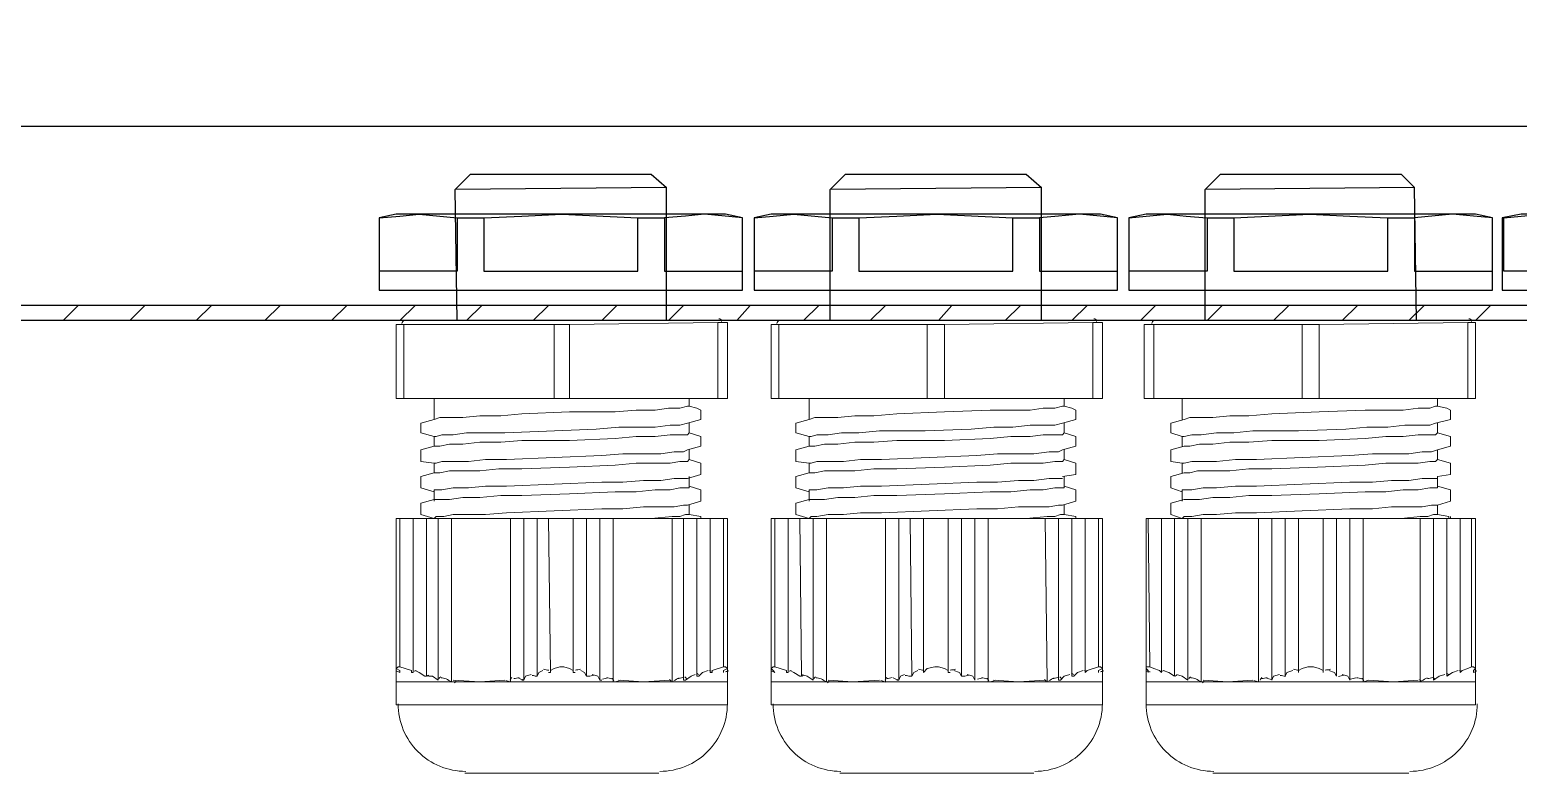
# Model space of a CAD drawing. Header units: feet. Extents: x -159 to 1687, y 0 to 1556.
# Drawn here: x 543.9162 to 544.242, y 1042.9319 to 1043.0948 of the extents above; entities that cross this region are included whole.
import ezdxf

# ---------------------------------------------------------------- set-up
doc = ezdxf.new("R2010")
doc.units = ezdxf.units.FT
doc.header["$MEASUREMENT"] = 0
doc.layers.add('PDF_Cuadro', color=7, linetype='Continuous')
doc.layers.add('PDF_Prensaestopas', color=7, linetype='Continuous')
doc.layers.add('PDF_Placa', color=7, linetype='Continuous', true_color=0xb9b9b9)

msp = doc.modelspace()

# ---------------------------------------------------------------- linework, layer by layer
at = {"layer": 'PDF_Cuadro', "lineweight": 25}
for points in [[(545.1718520367501, 1043.034362362963), (543.549692717314, 1043.034362362963)], [(543.9234602255424, 1043.031028873481), (543.9267937150253, 1043.034362362963)], [(543.9380442420286, 1043.031028873481), (543.941377731511, 1043.034362362963)], [(543.9526282585143, 1043.031028873481), (543.9559617479968, 1043.034362362963)], [(543.9676289611862, 1043.031028873481), (543.9709624506686, 1043.034362362963)], [(543.9822129776719, 1043.031028873481), (543.9855464671548, 1043.034362362963)], [(543.9972136803437, 1043.031028873481), (544.0005471698262, 1043.034362362963)], [(544.0117976968295, 1043.031028873481), (544.0151311863124, 1043.034362362963)], [(544.0263817133157, 1043.031028873481), (544.0297152027981, 1043.034362362963)], [(544.0413824159871, 1043.031028873481), (544.0447159054695, 1043.034362362963)], [(544.0559664324733, 1043.031028873481), (544.0592999219557, 1043.034362362963)], [(544.0709671351447, 1043.031028873481), (544.0738839384419, 1043.034362362963)], [(544.0855511516306, 1043.031028873481), (544.088884641113, 1043.034362362963)], [(544.1001351681166, 1043.031028873481), (544.1034686575993, 1043.034362362963)], [(544.115135870788, 1043.031028873481), (544.1180526740852, 1043.034362362963)], [(544.1297198872742, 1043.031028873481), (544.1330533767564, 1043.034362362963)], [(544.1443039037601, 1043.031028873481), (544.1476373932426, 1043.034362362963)], [(544.1593046064315, 1043.031028873481), (544.162638095914, 1043.034362362963)], [(544.1738886229177, 1043.031028873481), (544.1772221124002, 1043.034362362963)], [(544.1884726394037, 1043.031028873481), (544.1918061288864, 1043.034362362963)], [(544.2034733420749, 1043.031028873481), (544.2068068315577, 1043.034362362963)], [(544.218057358561, 1043.031028873481), (544.2213908480435, 1043.034362362963)], [(544.2326413750473, 1043.031028873481), (544.2359748645297, 1043.034362362963)], [(545.1718520367501, 1043.031028873481), (543.549692717314, 1043.031028873481)]]:
    msp.add_lwpolyline(points, dxfattribs=at)
at = {"layer": 'PDF_Placa', "lineweight": 25}
msp.add_lwpolyline([(545.0330955370396, 1043.162285021855), (545.0330955370396, 1043.090198311796), (545.0168447758124, 1043.073530864383), (543.7042832920661, 1043.073530864383), (543.6880325308389, 1043.090198311796), (543.6880325308389, 1043.162285021855)], dxfattribs=at)
at = {"layer": 'PDF_Prensaestopas', "lineweight": 0}
for p, q in [((543.9963803079729, 1042.987693510208), (544.068883704218, 1042.987693510208)), ((544.0784674864801, 1042.987693510208), (544.150970882725, 1042.987693510208))]:
    msp.add_line(p, q, dxfattribs=at)
at = {"layer": 'PDF_Prensaestopas', "lineweight": 25}
for points in [[(544.0555497462876, 1043.060196906453), (544.0092975797179, 1043.059780220267), (544.0126310692001, 1043.06311370975), (544.0522162568052, 1043.06311370975)], [(544.1376369247951, 1043.060196906453), (544.0913847582249, 1043.059780220267), (544.0947182477075, 1043.06311370975), (544.1343034353126, 1043.06311370975)], [(544.2193074171171, 1043.060196906453), (544.1734719367323, 1043.059780220267), (544.1768054262147, 1043.06311370975), (544.2163906138198, 1043.06311370975)]]:
    msp.add_lwpolyline(points, close=True, dxfattribs=at)
for points in [[(544.0097142659031, 1043.031028873481), (544.0092975797179, 1043.059780220267)], [(544.0555497462876, 1043.031028873481), (544.0555497462876, 1043.060196906453)], [(544.0913847582249, 1043.031028873481), (544.0913847582249, 1043.059780220267)], [(544.1376369247951, 1043.031028873481), (544.1376369247951, 1043.060196906453)], [(544.1734719367323, 1043.031028873481), (544.1734719367323, 1043.059780220267)], [(544.2197241033025, 1043.031028873481), (544.2193074171171, 1043.060196906453)], [(544.0684670180326, 1043.054363299859), (543.9963803079729, 1043.054363299859), (543.9926301323051, 1043.053529927488), (543.9926301323051, 1043.037695852446), (544.0722171937005, 1043.037695852446), (544.0722171937005, 1043.053529927488), (544.0684670180326, 1043.054363299859)], [(543.9926301323051, 1043.053529927488), (543.9972136803437, 1043.053946613674), (544.0013805421968, 1043.054363299859), (544.0097142659031, 1043.053529927488), (544.0155478724973, 1043.053529927488), (544.0155478724973, 1043.041862714299), (544.049299453508, 1043.041862714299), (544.049299453508, 1043.053529927488), (544.0551330601024, 1043.053529927488), (544.0551330601024, 1043.041862714299), (544.0722171937005, 1043.041862714299)], [(544.0097142659031, 1043.053529927488), (544.0097142659031, 1043.041862714299), (543.9926301323051, 1043.041862714299)], [(544.0155478724973, 1043.053529927488), (544.0238815962036, 1043.053946613674), (544.0326320060954, 1043.054363299859), (544.049299453508, 1043.053529927488)], [(544.0722171937005, 1043.053529927488), (544.0638834699942, 1043.054363299859), (544.0597166081409, 1043.053946613674), (544.0551330601024, 1043.053529927488)], [(544.1505541965398, 1043.054363299859), (544.0784674864801, 1043.054363299859), (544.0747173108125, 1043.053529927488), (544.0747173108125, 1043.037695852446), (544.1543043722079, 1043.037695852446), (544.1543043722079, 1043.053529927488), (544.1505541965398, 1043.054363299859)], [(544.0747173108125, 1043.053529927488), (544.0788841726655, 1043.053946613674), (544.0834677207038, 1043.054363299859), (544.0918014444103, 1043.053529927488), (544.0976350510048, 1043.053529927488), (544.0976350510048, 1043.041862714299), (544.1313866320154, 1043.041862714299), (544.1313866320154, 1043.053529927488), (544.1372202386099, 1043.053529927488), (544.1372202386099, 1043.041862714299), (544.1543043722079, 1043.041862714299)], [(544.0918014444103, 1043.053529927488), (544.0918014444103, 1043.041862714299), (544.0747173108125, 1043.041862714299)], [(544.0976350510048, 1043.053529927488), (544.1059687747111, 1043.053946613674), (544.1147191846028, 1043.054363299859), (544.1313866320154, 1043.053529927488)], [(544.1543043722079, 1043.053529927488), (544.1459706485014, 1043.054363299859), (544.1413871004631, 1043.053946613674), (544.1372202386099, 1043.053529927488)], [(544.2326413750473, 1043.054363299859), (544.1605546649876, 1043.054363299859), (544.1568044893195, 1043.053529927488), (544.1568044893195, 1043.037695852446), (544.2363915507149, 1043.037695852446), (544.2363915507149, 1043.053529927488), (544.2326413750473, 1043.054363299859)], [(544.1568044893195, 1043.053529927488), (544.165138213026, 1043.054363299859), (544.1693050748793, 1043.053946613674), (544.1738886229177, 1043.053529927488), (544.179722229512, 1043.053529927488), (544.179722229512, 1043.041862714299), (544.2134738105226, 1043.041862714299), (544.2134738105226, 1043.053529927488), (544.2193074171171, 1043.053529927488), (544.2193074171171, 1043.041862714299), (544.2363915507149, 1043.041862714299)], [(544.1738886229177, 1043.053529927488), (544.1738886229177, 1043.041862714299), (544.1568044893195, 1043.041862714299)], [(544.179722229512, 1043.053529927488), (544.1963896769246, 1043.054363299859), (544.2051400868163, 1043.053946613674), (544.2134738105226, 1043.053529927488)], [(544.2363915507149, 1043.053529927488), (544.2322246888618, 1043.053946613674), (544.2276411408236, 1043.054363299859), (544.2193074171171, 1043.053529927488)], [(544.2555591152397, 1043.041862714299), (544.2388916678269, 1043.041862714299), (544.2388916678269, 1043.053529927488), (544.2384749816417, 1043.053529927488), (544.2384749816417, 1043.037695852446), (544.3184787292223, 1043.037695852446), (544.3184787292223, 1043.053529927488), (544.3147285535545, 1043.054363299859), (544.2426418434948, 1043.054363299859), (544.2384749816417, 1043.053529927488)], [(544.2388916678269, 1043.053529927488), (544.2472253915332, 1043.054363299859), (544.2555591152397, 1043.053529927488), (544.2618094080194, 1043.053529927488), (544.2618094080194, 1043.041862714299), (544.2955609890298, 1043.041862714299), (544.2955609890298, 1043.053529927488), (544.3013945956243, 1043.053529927488)]]:
    msp.add_lwpolyline(points, dxfattribs=at)
at = {"layer": 'PDF_Prensaestopas', "lineweight": 0}
for points in [[(544.0342987508368, 1043.03019550111), (543.9963803079729, 1043.03019550111), (543.9963803079729, 1043.013944739883), (544.068883704218, 1043.013944739883)], [(544.0668002732914, 1043.031028873481), (543.9980470527141, 1043.031028873481)], [(543.9980470527141, 1043.03019550111), (543.9980470527141, 1043.013944739883)], [(544.0309652613544, 1043.013944739883), (544.0309652613544, 1043.03019550111)], [(544.0342987508368, 1043.03019550111), (544.0668002732914, 1043.030612187296), (544.0668002732914, 1043.013944739883)], [(544.0342987508368, 1043.03019550111), (544.0342987508368, 1043.013944739883)], [(544.0668002732914, 1043.030612187296), (544.068883704218, 1043.030612187296), (544.068883704218, 1043.013944739883)], [(544.116385929344, 1043.03019550111), (544.0784674864801, 1043.03019550111), (544.0784674864801, 1043.013944739883), (544.150970882725, 1043.013944739883)], [(544.1488874517986, 1043.031028873481), (544.0801342312213, 1043.031028873481)], [(544.0801342312213, 1043.03019550111), (544.0801342312213, 1043.013944739883)], [(544.1126357536762, 1043.013944739883), (544.1126357536762, 1043.03019550111)], [(544.116385929344, 1043.03019550111), (544.1488874517986, 1043.030612187296), (544.1488874517986, 1043.013944739883)], [(544.116385929344, 1043.03019550111), (544.116385929344, 1043.013944739883)], [(544.1488874517986, 1043.030612187296), (544.150970882725, 1043.030612187296), (544.150970882725, 1043.013944739883)], [(544.1984731078512, 1043.03019550111), (544.1601379788024, 1043.03019550111), (544.1601379788024, 1043.013944739883), (544.2326413750473, 1043.013944739883)], [(544.230974630306, 1043.031028873481), (544.1622214097288, 1043.031028873481)], [(544.1622214097288, 1043.03019550111), (544.1622214097288, 1043.013944739883)], [(544.1947229321836, 1043.013944739883), (544.1947229321836, 1043.03019550111)], [(544.1984731078512, 1043.03019550111), (544.230974630306, 1043.030612187296), (544.230974630306, 1043.013944739883)], [(544.1984731078512, 1043.03019550111), (544.1984731078512, 1043.013944739883)], [(544.230974630306, 1043.030612187296), (544.2326413750473, 1043.030612187296), (544.2326413750473, 1043.013944739883)], [(544.0047140316792, 1043.013944739883), (544.0047140316792, 1043.009361191845), (544.001797228382, 1043.008527819474), (544.001797228382, 1043.006444388548), (544.0047140316792, 1043.005611016177), (544.0047140316792, 1043.003527585251), (544.005964090235, 1043.003527585251), (544.0080475211616, 1043.003944271435), (544.0109643244589, 1043.003944271435), (544.0147145001267, 1043.004360957621), (544.0192980481654, 1043.004360957621), (544.0238815962036, 1043.004777643806), (544.0342987508368, 1043.004777643806), (544.0442992192843, 1043.005194329991), (544.048882767323, 1043.005611016177), (544.053049629176, 1043.005611016177), (544.0563831186585, 1043.006027702362), (544.0601332943263, 1043.006027702362), (544.0605499805115, 1043.006444388548)], [(544.0047140316792, 1043.009361191845), (544.005964090235, 1043.00977787803), (544.0109643244589, 1043.00977787803), (544.0147145001267, 1043.010194564215), (544.0192980481654, 1043.010194564215), (544.0238815962036, 1043.010611250401), (544.0342987508368, 1043.011027936586), (544.0442992192843, 1043.011027936586), (544.048882767323, 1043.011444622771), (544.053049629176, 1043.011444622771), (544.0559664324733, 1043.011861308957), (544.0584665495849, 1043.011861308957), (544.0601332943263, 1043.012277995142), (544.0605499805115, 1043.012277995142), (544.0605499805115, 1043.013944739883)], [(544.0047140316792, 1043.005611016177), (544.0051307178644, 1043.005611016177), (544.0063807764207, 1043.006027702362), (544.0088808935323, 1043.006027702362), (544.0117976968295, 1043.006444388548), (544.020131420536, 1043.006444388548), (544.0401323574313, 1043.007277760918), (544.0451325916549, 1043.007694447103), (544.053049629176, 1043.007694447103), (544.0563831186585, 1043.008111133288), (544.0584665495849, 1043.008111133288), (544.0601332943263, 1043.008527819474), (544.0630500976235, 1043.009361191845), (544.0630500976235, 1043.011444622771), (544.0622167252529, 1043.011861308957), (544.0605499805115, 1043.012277995142)], [(544.0868012101866, 1043.013944739883), (544.0868012101866, 1043.009361191845), (544.0838844068894, 1043.008527819474), (544.0838844068894, 1043.006444388548), (544.0868012101866, 1043.005611016177), (544.0868012101866, 1043.003527585251), (544.0880512687424, 1043.003527585251), (544.0901346996691, 1043.003944271435), (544.0930515029663, 1043.003944271435), (544.0968016786342, 1043.004360957621), (544.1009685404872, 1043.004360957621), (544.1059687747111, 1043.004777643806), (544.116385929344, 1043.004777643806), (544.1263863977917, 1043.005194329991), (544.13096994583, 1043.005611016177), (544.135136807683, 1043.005611016177), (544.1380536109803, 1043.006027702362), (544.1422204728337, 1043.006027702362), (544.1426371590189, 1043.006444388548)], [(544.0868012101866, 1043.009361191845), (544.0880512687424, 1043.00977787803), (544.0930515029663, 1043.00977787803), (544.0968016786342, 1043.010194564215), (544.1009685404872, 1043.010194564215), (544.1059687747111, 1043.010611250401), (544.116385929344, 1043.011027936586), (544.1263863977917, 1043.011444622771), (544.135136807683, 1043.011444622771), (544.1380536109803, 1043.011861308957), (544.1405537280923, 1043.011861308957), (544.1422204728337, 1043.012277995142), (544.1426371590189, 1043.012277995142), (544.1426371590189, 1043.013944739883)], [(544.0868012101866, 1043.005611016177), (544.0872178963718, 1043.005611016177), (544.0884679549276, 1043.006027702362), (544.0909680720397, 1043.006027702362), (544.0938848753369, 1043.006444388548), (544.0976350510048, 1043.006444388548), (544.1022185990432, 1043.006861074733), (544.1122190674907, 1043.006861074733), (544.1222195359383, 1043.007277760918), (544.1272197701621, 1043.007694447103), (544.1313866320154, 1043.007694447103), (544.135136807683, 1043.008111133288), (544.1405537280923, 1043.008111133288), (544.1422204728337, 1043.008527819474), (544.145137276131, 1043.009361191845), (544.145137276131, 1043.011444622771), (544.1443039037601, 1043.011861308957), (544.1426371590189, 1043.012277995142)], [(544.2243076513407, 1043.013944739883), (544.2243076513407, 1043.012277995142), (544.2238909651555, 1043.012277995142), (544.2226409065997, 1043.011861308957), (544.2201407894877, 1043.011861308957), (544.2168073000053, 1043.011444622771), (544.2084735762987, 1043.011444622771), (544.1984731078512, 1043.011027936586), (544.1880559532185, 1043.010611250401), (544.1830557189946, 1043.010194564215), (544.1788888571416, 1043.010194564215), (544.1751386814735, 1043.00977787803), (544.1701384472499, 1043.00977787803), (544.1688883886936, 1043.009361191845), (544.1659715853968, 1043.008527819474), (544.1659715853968, 1043.006444388548), (544.1684717025084, 1043.005611016177), (544.1684717025084, 1043.003527585251)], [(544.1684717025084, 1043.013944739883), (544.1684717025084, 1043.009361191845)], [(544.1684717025084, 1043.005611016177), (544.1688883886936, 1043.005611016177), (544.1705551334351, 1043.006027702362), (544.1726385643615, 1043.006027702362), (544.1759720538444, 1043.006444388548), (544.179722229512, 1043.006444388548), (544.1838890913652, 1043.006861074733), (544.193889559813, 1043.006861074733), (544.2043067144457, 1043.007277760918), (544.2088902624841, 1043.007694447103), (544.2134738105226, 1043.007694447103), (544.2172239861904, 1043.008111133288), (544.2226409065997, 1043.008111133288), (544.2238909651555, 1043.008527819474), (544.227224454638, 1043.009361191845), (544.227224454638, 1043.011444622771), (544.2263910822674, 1043.011861308957), (544.2243076513407, 1043.012277995142)], [(544.0047140316792, 1042.999777409582), (544.0051307178644, 1042.999777409582), (544.0063807764207, 1043.000194095768), (544.0122143830151, 1043.000194095768), (544.0159645586825, 1043.000610781953), (544.0205481067212, 1043.000610781953), (544.0413824159871, 1043.001444154324), (544.0459659640258, 1043.001860840509), (544.0542996877318, 1043.001860840509), (544.0572164910291, 1043.002277526695), (544.0592999219557, 1043.002277526695), (544.0601332943263, 1043.002694212879), (544.0630500976235, 1043.003527585251), (544.0630500976235, 1043.005611016177), (544.0605499805115, 1043.006444388548), (544.0605499805115, 1043.008527819474)], [(544.0868012101866, 1042.999777409582), (544.0872178963718, 1042.999777409582), (544.0884679549276, 1043.000194095768), (544.0943015615221, 1043.000194095768), (544.09805173719, 1043.000610781953), (544.1026352852286, 1043.000610781953), (544.1234695944945, 1043.001444154324), (544.1280531425327, 1043.001860840509), (544.1359701800536, 1043.001860840509), (544.1393036695365, 1043.002277526695), (544.1413871004631, 1043.002277526695), (544.1422204728337, 1043.002694212879), (544.145137276131, 1043.003527585251), (544.145137276131, 1043.005611016177), (544.1426371590189, 1043.006444388548), (544.1426371590189, 1043.008527819474)], [(544.2243076513407, 1043.006444388548), (544.2238909651555, 1043.006027702362), (544.2201407894877, 1043.006027702362), (544.2168073000053, 1043.005611016177), (544.2130571243374, 1043.005611016177), (544.2084735762987, 1043.005194329991), (544.1984731078512, 1043.004777643806), (544.1880559532185, 1043.004777643806), (544.1830557189946, 1043.004360957621), (544.1788888571416, 1043.004360957621), (544.1751386814735, 1043.003944271435), (544.1722218781765, 1043.003944271435), (544.1701384472499, 1043.003527585251), (544.1688883886936, 1043.003527585251), (544.1659715853968, 1043.002694212879), (544.1659715853968, 1043.000194095768), (544.1684717025084, 1042.999777409582), (544.1684717025084, 1042.997693978656)], [(544.2243076513407, 1043.002694212879), (544.227224454638, 1043.003527585251), (544.227224454638, 1043.005611016177), (544.2243076513407, 1043.006444388548), (544.2243076513407, 1043.008527819474)], [(544.0047140316792, 1043.003527585251), (544.001797228382, 1043.002694212879), (544.001797228382, 1043.000194095768), (544.0047140316792, 1042.999777409582), (544.0047140316792, 1042.997693978656), (544.005964090235, 1042.997693978656), (544.0080475211616, 1042.998110664841), (544.0147145001267, 1042.998110664841), (544.0188813619798, 1042.998527351026), (544.0238815962036, 1042.998527351026), (544.0342987508368, 1042.998944037212), (544.0442992192843, 1042.999360723397), (544.048882767323, 1042.999777409582), (544.0563831186585, 1042.999777409582), (544.0584665495849, 1043.000194095768), (544.0601332943263, 1043.000194095768), (544.0605499805115, 1043.000610781953)], [(544.0047140316792, 1042.991443685876), (544.0047140316792, 1042.993943802988), (544.0063807764207, 1042.993943802988), (544.0088808935323, 1042.994360489173), (544.0122143830151, 1042.994360489173), (544.0159645586825, 1042.994777175359), (544.0205481067212, 1042.994777175359), (544.0413824159871, 1042.995610547729), (544.0459659640258, 1042.995610547729), (544.050549512064, 1042.996027233914), (544.0542996877318, 1042.996027233914), (544.0572164910291, 1042.9964439201), (544.0601332943263, 1042.9964439201), (544.0630500976235, 1042.997277292471), (544.0630500976235, 1042.999777409582), (544.0605499805115, 1043.000610781953), (544.0605499805115, 1043.002694212879)], [(544.0868012101866, 1043.003527585251), (544.0838844068894, 1043.002694212879), (544.0838844068894, 1043.000194095768), (544.0868012101866, 1042.999777409582), (544.0868012101866, 1042.997693978656), (544.0880512687424, 1042.997693978656), (544.0901346996691, 1042.998110664841), (544.0968016786342, 1042.998110664841), (544.1009685404872, 1042.998527351026), (544.1059687747111, 1042.998527351026), (544.116385929344, 1042.998944037212), (544.1263863977917, 1042.999360723397), (544.13096994583, 1042.999777409582), (544.1380536109803, 1042.999777409582), (544.1405537280923, 1043.000194095768), (544.1422204728337, 1043.000194095768), (544.1426371590189, 1043.000610781953)], [(544.1422204728337, 1042.996860606285), (544.145137276131, 1042.997277292471), (544.145137276131, 1042.999777409582), (544.1426371590189, 1043.000610781953), (544.1426371590189, 1043.002694212879)], [(544.2243076513407, 1042.990610313506), (544.2230575927849, 1042.990610313506), (544.2209741618583, 1042.99019362732), (544.2143071828932, 1042.99019362732), (544.2101403210402, 1042.989776941135), (544.2051400868163, 1042.989776941135), (544.1947229321836, 1042.98936025495), (544.1847224637356, 1042.988943568764), (544.1801389156974, 1042.988943568764), (544.1759720538444, 1042.988526882579), (544.1730552505471, 1042.988526882579), (544.1705551334351, 1042.988110196393), (544.1688883886936, 1042.988110196393), (544.1684717025084, 1042.987693510208), (544.1659715853968, 1042.988526882579), (544.1659715853968, 1042.99102699969), (544.1688883886936, 1042.991860372062), (544.1722218781765, 1042.991860372062), (544.1751386814735, 1042.992277058246), (544.1788888571416, 1042.992277058246), (544.1830557189946, 1042.992693744432), (544.1880559532185, 1042.992693744432), (544.1984731078512, 1042.993110430617), (544.2084735762987, 1042.993527116803), (544.2130571243374, 1042.993527116803), (544.2168073000053, 1042.993943802988), (544.2201407894877, 1042.993943802988), (544.2226409065997, 1042.994360489173), (544.2243076513407, 1042.994360489173), (544.2243076513407, 1042.996860606285), (544.227224454638, 1042.997277292471), (544.227224454638, 1042.999777409582), (544.2243076513407, 1043.000610781953), (544.2243076513407, 1043.002694212879), (544.2230575927849, 1043.002277526695), (544.2209741618583, 1043.002277526695), (544.218057358561, 1043.001860840509), (544.2101403210402, 1043.001860840509), (544.2051400868163, 1043.001444154324), (544.1947229321836, 1043.001027468138), (544.1847224637356, 1043.000610781953), (544.1801389156974, 1043.000610781953), (544.1759720538444, 1043.000194095768), (544.1705551334351, 1043.000194095768), (544.1688883886936, 1042.999777409582), (544.1684717025084, 1042.999777409582)], [(544.2243076513407, 1043.000610781953), (544.2238909651555, 1043.000194095768), (544.2226409065997, 1043.000194095768), (544.2201407894877, 1042.999777409582), (544.2130571243374, 1042.999777409582), (544.2084735762987, 1042.999360723397), (544.198056421666, 1042.998944037212), (544.1880559532185, 1042.998527351026), (544.1830557189946, 1042.998527351026), (544.1788888571416, 1042.998110664841), (544.1718051919909, 1042.998110664841), (544.1701384472499, 1042.997693978656), (544.1688883886936, 1042.997693978656), (544.1659715853968, 1042.996860606285), (544.1659715853968, 1042.994360489173), (544.1684717025084, 1042.993527116803)], [(544.0047140316792, 1042.997693978656), (544.001797228382, 1042.996860606285), (544.001797228382, 1042.994360489173), (544.0047140316792, 1042.993527116803)], [(544.0605499805115, 1042.994777175359), (544.0630500976235, 1042.993943802988), (544.0630500976235, 1042.991443685876), (544.0601332943263, 1042.990610313506), (544.0592999219557, 1042.990610313506), (544.0572164910291, 1042.99019362732), (544.050549512064, 1042.99019362732), (544.0459659640258, 1042.989776941135), (544.0413824159871, 1042.989776941135), (544.0205481067212, 1042.988943568764), (544.0159645586825, 1042.988526882579), (544.0088808935323, 1042.988526882579), (544.0067974626058, 1042.988110196393), (544.0051307178644, 1042.988110196393), (544.0047140316792, 1042.987693510208), (544.001797228382, 1042.988526882579), (544.001797228382, 1042.99102699969), (544.0047140316792, 1042.991860372062), (544.0080475211616, 1042.991860372062), (544.0109643244589, 1042.992277058246), (544.0147145001267, 1042.992277058246), (544.0192980481654, 1042.992693744432), (544.0238815962036, 1042.992693744432), (544.0342987508368, 1042.993110430617), (544.0442992192843, 1042.993527116803), (544.048882767323, 1042.993527116803), (544.053049629176, 1042.993943802988), (544.0563831186585, 1042.993943802988), (544.0584665495849, 1042.994360489173), (544.0605499805115, 1042.994360489173), (544.0605499805115, 1042.996860606285)], [(544.0868012101866, 1042.997693978656), (544.0838844068894, 1042.996860606285), (544.0838844068894, 1042.994360489173), (544.0868012101866, 1042.993527116803)], [(544.1426371590189, 1042.994777175359), (544.145137276131, 1042.993943802988), (544.145137276131, 1042.991443685876), (544.1422204728337, 1042.990610313506), (544.1413871004631, 1042.990610313506), (544.1393036695365, 1042.99019362732), (544.1326366905714, 1042.99019362732), (544.1280531425327, 1042.989776941135), (544.1234695944945, 1042.989776941135), (544.1026352852286, 1042.988943568764), (544.09805173719, 1042.988943568764), (544.0943015615221, 1042.988526882579), (544.0909680720397, 1042.988526882579), (544.0884679549276, 1042.988110196393), (544.0872178963718, 1042.988110196393), (544.0868012101866, 1042.987693510208), (544.0838844068894, 1042.988526882579), (544.0838844068894, 1042.99102699969), (544.0868012101866, 1042.991860372062), (544.0901346996691, 1042.991860372062), (544.0930515029663, 1042.992277058246), (544.0968016786342, 1042.992277058246), (544.1009685404872, 1042.992693744432), (544.1059687747111, 1042.992693744432), (544.116385929344, 1042.993110430617), (544.1263863977917, 1042.993527116803), (544.13096994583, 1042.993527116803), (544.135136807683, 1042.993943802988), (544.1380536109803, 1042.993943802988), (544.1405537280923, 1042.994360489173), (544.1426371590189, 1042.994360489173), (544.1426371590189, 1042.996860606285)], [(544.1422204728337, 1042.9964439201), (544.1393036695365, 1042.9964439201), (544.1359701800536, 1042.996027233914), (544.1326366905714, 1042.996027233914), (544.1280531425327, 1042.995610547729), (544.1234695944945, 1042.995610547729), (544.1026352852286, 1042.994777175359), (544.09805173719, 1042.994777175359), (544.0943015615221, 1042.994360489173), (544.0909680720397, 1042.994360489173), (544.0884679549276, 1042.993943802988), (544.0868012101866, 1042.993943802988), (544.0868012101866, 1042.991443685876)], [(544.2243076513407, 1042.9964439201), (544.2209741618583, 1042.9964439201), (544.218057358561, 1042.996027233914), (544.2143071828932, 1042.996027233914), (544.2101403210402, 1042.995610547729), (544.2051400868163, 1042.995610547729), (544.1947229321836, 1042.995193861544), (544.1847224637356, 1042.994777175359), (544.1801389156974, 1042.994777175359), (544.1759720538444, 1042.994360489173), (544.1730552505471, 1042.994360489173), (544.1705551334351, 1042.993943802988), (544.1684717025084, 1042.993943802988), (544.1684717025084, 1042.991443685876)], [(544.2268077684528, 1042.987693510208), (544.2268077684528, 1042.988110196393), (544.2243076513407, 1042.988526882579), (544.2243076513407, 1042.990610313506), (544.227224454638, 1042.991443685876), (544.227224454638, 1042.993943802988), (544.2243076513407, 1042.994777175359)], [(544.0630500976235, 1042.987693510208), (544.0630500976235, 1042.988110196393), (544.0605499805115, 1042.988526882579), (544.0605499805115, 1042.990610313506)], [(544.145137276131, 1042.987693510208), (544.145137276131, 1042.988110196393), (544.1426371590189, 1042.988526882579), (544.1426371590189, 1042.990610313506)], [(543.9963803079729, 1042.987693510208), (543.9963803079729, 1042.946858264047), (544.068883704218, 1042.946858264047)], [(543.9972136803437, 1042.955191987754), (543.9972136803437, 1042.987693510208)], [(544.0005471698262, 1042.954358615383), (544.0013805421968, 1042.953941929197), (544.0026306007526, 1042.953108556827), (544.0030472869378, 1042.953108556827), (544.0030472869378, 1042.987693510208)], [(544.0034639731234, 1042.953108556827), (544.004297345494, 1042.953108556827), (544.0055474040498, 1042.952275184456), (544.0055474040498, 1042.987693510208)], [(544.0297152027981, 1042.987693510208), (544.0301318889835, 1042.953941929197)], [(544.0351321232074, 1042.953941929197), (544.0351321232074, 1042.987693510208)], [(544.0380489265046, 1042.987693510208), (544.0380489265046, 1042.953108556827)], [(544.0409657298019, 1042.987693510208), (544.0409657298019, 1042.952275184456)], [(544.0438825330991, 1042.987693510208), (544.0438825330991, 1042.951858498271)], [(544.0522162568052, 1042.987693510208), (544.0567998048439, 1042.988110196393), (544.0584665495849, 1042.988110196393), (544.0597166081409, 1042.988526882579), (544.0605499805115, 1042.988526882579)], [(544.0567998048439, 1042.987693510208), (544.0567998048439, 1042.951858498271)], [(544.0592999219557, 1042.987693510208), (544.0592999219557, 1042.952275184456), (544.0597166081409, 1042.952275184456), (544.0609666666969, 1042.953108556827), (544.0618000390677, 1042.953525243012)], [(544.0622167252529, 1042.987693510208), (544.0622167252529, 1042.953108556827), (544.0626334114381, 1042.953108556827), (544.0634667838087, 1042.953941929197), (544.064716842365, 1042.954358615383)], [(544.0651335285502, 1042.987693510208), (544.0651335285502, 1042.953941929197), (544.0655502147354, 1042.953941929197), (544.0655502147354, 1042.954358615383), (544.0680503318474, 1042.955191987754), (544.0684670180326, 1042.955191987754), (544.068883704218, 1042.954775301569), (544.0680503318474, 1042.954358615383), (544.0680503318474, 1042.953941929197)], [(544.0680503318474, 1042.955191987754), (544.0680503318474, 1042.987693510208)], [(544.068883704218, 1042.946858264047), (544.068883704218, 1042.987693510208)], [(544.0784674864801, 1042.987693510208), (544.0784674864801, 1042.946858264047), (544.150970882725, 1042.946858264047)], [(544.0793008588507, 1042.955191987754), (544.0793008588507, 1042.987693510208)], [(544.0826343483334, 1042.954358615383), (544.0834677207038, 1042.953941929197), (544.08471777926, 1042.953108556827), (544.0851344654452, 1042.953108556827), (544.08471777926, 1042.987693510208)], [(544.0851344654452, 1042.953525243012), (544.086384524001, 1042.953108556827), (544.0876345825573, 1042.952275184456), (544.0876345825573, 1042.987693510208)], [(544.1034686575993, 1042.951858498271), (544.1034686575993, 1042.987693510208)], [(544.1088855780083, 1042.987693510208), (544.1093022641935, 1042.953108556827)], [(544.1118023813056, 1042.987693510208), (544.1118023813056, 1042.953941929197), (544.1126357536762, 1042.954775301569), (544.1143024984171, 1042.955191987754), (544.115135870788, 1042.955191987754), (544.116385929344, 1042.954775301569), (544.1172193017144, 1042.954358615383)], [(544.1172193017144, 1042.953941929197), (544.1172193017144, 1042.987693510208)], [(544.1201361050116, 1042.987693510208), (544.1201361050116, 1042.953108556827)], [(544.1213861635679, 1042.953525243012), (544.1226362221237, 1042.953108556827), (544.1230529083089, 1042.952275184456), (544.1230529083089, 1042.987693510208)], [(544.1259697116061, 1042.987693510208), (544.1259697116061, 1042.951858498271)], [(544.1343034353126, 1042.987693510208), (544.1388869833509, 1042.988110196393), (544.1405537280923, 1042.988110196393), (544.1418037866481, 1042.988526882579), (544.1426371590189, 1042.988526882579)], [(544.1384702971659, 1042.987693510208), (544.1388869833509, 1042.951858498271)], [(544.1413871004631, 1042.987693510208), (544.1413871004631, 1042.952275184456), (544.1418037866481, 1042.952275184456), (544.1426371590189, 1042.953108556827), (544.1438872175747, 1042.953525243012)], [(544.1443039037601, 1042.987693510208), (544.1443039037601, 1042.953108556827), (544.1447205899453, 1042.953108556827), (544.1455539623162, 1042.953941929197), (544.146804020872, 1042.954358615383)], [(544.1472207070574, 1042.987693510208), (544.1472207070574, 1042.953941929197), (544.1476373932426, 1042.954358615383), (544.1501375103546, 1042.955191987754)], [(544.1501375103546, 1042.953941929197), (544.1501375103546, 1042.954358615383), (544.150970882725, 1042.954775301569), (544.1505541965398, 1042.955191987754), (544.1501375103546, 1042.955191987754), (544.1501375103546, 1042.987693510208)], [(544.150970882725, 1042.946858264047), (544.150970882725, 1042.987693510208)], [(544.1605546649876, 1042.987693510208), (544.1605546649876, 1042.946858264047), (544.2326413750473, 1042.946858264047)], [(544.1605546649876, 1042.987693510208), (544.2326413750473, 1042.987693510208)], [(544.1638881544698, 1042.987693510208), (544.1638881544698, 1042.953941929197), (544.1634714682848, 1042.954358615383), (544.1622214097288, 1042.954775301569), (544.1613880373582, 1042.955191987754), (544.1605546649876, 1042.955191987754)], [(544.1613880373582, 1042.955191987754), (544.1609713511727, 1042.987693510208)], [(544.1643048406554, 1042.954358615383), (544.1655548992112, 1042.953941929197), (544.166804957767, 1042.953108556827), (544.166804957767, 1042.987693510208)], [(544.1672216439526, 1042.953525243012), (544.1684717025084, 1042.953108556827), (544.1697217610642, 1042.952275184456), (544.1697217610642, 1042.987693510208)], [(544.1880559532185, 1042.987693510208), (544.1880559532185, 1042.952275184456), (544.1884726394037, 1042.953108556827), (544.1897226979595, 1042.953525243012)], [(544.1909727565157, 1042.987693510208), (544.1909727565157, 1042.953108556827), (544.1913894427009, 1042.953941929197), (544.1926395012567, 1042.954358615383)], [(544.193889559813, 1042.987693510208), (544.193889559813, 1042.953941929197)], [(544.1993064802218, 1042.953941929197), (544.1993064802218, 1042.987693510208)], [(544.2005565387776, 1042.954358615383), (544.2018065973339, 1042.953941929197), (544.2022232835191, 1042.953108556827), (544.2022232835191, 1042.987693510208)], [(544.2034733420749, 1042.953525243012), (544.2047234006311, 1042.953108556827), (544.2051400868163, 1042.952275184456), (544.2051400868163, 1042.987693510208)], [(544.2163906138198, 1042.987693510208), (544.2205574756731, 1042.988110196393), (544.2222242204143, 1042.988110196393), (544.2234742789701, 1042.988526882579), (544.2243076513407, 1042.988526882579)], [(544.2205574756731, 1042.987693510208), (544.2205574756731, 1042.951858498271)], [(544.2234742789701, 1042.987693510208), (544.2234742789701, 1042.952275184456), (544.2247243375264, 1042.953108556827), (544.2259743960822, 1042.953525243012)], [(544.2263910822674, 1042.987693510208), (544.2263910822674, 1042.953108556827), (544.2276411408236, 1042.953941929197), (544.2288911993794, 1042.954358615383)], [(544.227224454638, 1042.987693510208), (544.227224454638, 1042.988110196393)], [(544.2293078855646, 1042.987693510208), (544.2293078855646, 1042.953941929197), (544.22972457175, 1042.954358615383), (544.230974630306, 1042.954775301569), (544.2318080026766, 1042.955191987754)], [(544.2326413750473, 1042.946858264047), (544.2326413750473, 1042.987693510208)], [(544.0238815962036, 1042.952275184456), (544.024298282389, 1042.952275184456), (544.0247149685742, 1042.953108556827), (544.0259650271303, 1042.953525243012)], [(544.0267983995009, 1042.953108556827), (544.0272150856863, 1042.953108556827), (544.0276317718715, 1042.953941929197), (544.0284651442423, 1042.954358615383)], [(544.0297152027981, 1042.953941929197), (544.0301318889835, 1042.953941929197), (544.0301318889835, 1042.954358615383), (544.0309652613544, 1042.954775301569), (544.0322153199102, 1042.955191987754), (544.0330486922808, 1042.955191987754), (544.0342987508368, 1042.954775301569), (544.0351321232074, 1042.954358615383)], [(544.0351321232074, 1042.953941929197), (544.0355488093926, 1042.953941929197)], [(544.0392989850604, 1042.953525243012), (544.0405490436165, 1042.953108556827), (544.0409657298019, 1042.952275184456), (544.0413824159871, 1042.952275184456)], [(544.1059687747111, 1042.952275184456), (544.1063854608965, 1042.952275184456), (544.1068021470817, 1042.953108556827), (544.1076355194525, 1042.953525243012)], [(544.1172193017144, 1042.953941929197), (544.1176359879, 1042.953941929197)], [(544.1605546649876, 1042.954775301569), (544.1609713511727, 1042.954358615383), (544.1609713511727, 1042.953941929197)], [(544.193889559813, 1042.954358615383), (544.1947229321836, 1042.954775301569), (544.1959729907394, 1042.955191987754), (544.1972230492954, 1042.955191987754), (544.1984731078512, 1042.954775301569), (544.1993064802218, 1042.954358615383)], [(544.068883704218, 1042.951858498271), (543.9963803079729, 1042.951858498271)], [(544.0088808935323, 1042.952275184456), (544.0147145001267, 1042.951858498271), (544.020131420536, 1042.952275184456)], [(544.0451325916549, 1042.952275184456), (544.050549512064, 1042.951858498271), (544.0563831186585, 1042.952275184456)], [(544.150970882725, 1042.951858498271), (544.0784674864801, 1042.951858498271)], [(544.0909680720397, 1042.952275184456), (544.0963849924487, 1042.951858498271), (544.1022185990432, 1042.952275184456)], [(544.1272197701621, 1042.952275184456), (544.1326366905714, 1042.951858498271), (544.1384702971659, 1042.952275184456)], [(544.2326413750473, 1042.951858498271), (544.1605546649876, 1042.951858498271)], [(544.1730552505471, 1042.952275184456), (544.178472170956, 1042.951858498271), (544.1838890913652, 1042.952275184456)], [(544.0113810106443, 1042.931857561376), (544.0538830015466, 1042.931857561376)], [(544.0934681891515, 1042.931857561376), (544.1359701800536, 1042.931857561376)], [(544.1751386814735, 1042.931857561376), (544.218057358561, 1042.931857561376)]]:
    msp.add_lwpolyline(points, dxfattribs=at)
for points in [[(544.0001304836405, 1042.987693510208), (544.0001304836405, 1042.953941929197), (543.9997137974553, 1042.953941929197), (543.9997137974553, 1042.954358615383), (543.9972136803437, 1042.955191987754), (543.9967969941581, 1042.955191987754), (543.9963803079729, 1042.954775301569), (543.9972136803437, 1042.954358615383), (543.9972136803437, 1042.953941929197, -0.006785877429445569), (543.9965374101291, 1042.954260870098)], [(544.0062051812231, 1042.952799704225, 0.006518899230376829), (544.0072977328914, 1042.952557795152, 0.001557616299528465), (544.0084642073471, 1042.951858498271), (544.0084642073471, 1042.987693510208)], [(544.0203711532827, 1042.952197146892, 0.003789523946945581), (544.0213814790918, 1042.951858498271), (544.0213814790918, 1042.987693510208)], [(544.0231082396631, 1042.952728351332, 0.004195152595064203), (544.024298282389, 1042.952275184456), (544.024298282389, 1042.987693510208)], [(544.0261545142237, 1042.953307352559, 0.004458473561185817), (544.0272150856863, 1042.953108556827), (544.0272150856863, 1042.987693510208)], [(544.082217662148, 1042.987693510208), (544.082217662148, 1042.953941929197), (544.0818009759628, 1042.953941929197), (544.0818009759628, 1042.954358615383), (544.0793008588507, 1042.955191987754), (544.0788841726655, 1042.955191987754), (544.0784674864801, 1042.954775301569), (544.0788841726655, 1042.954358615383), (544.0793008588507, 1042.953941929197, -0.00678587742992987), (544.0786245886366, 1042.954260870098)], [(544.0882923597305, 1042.952799704225, 0.006518899230471425), (544.0893849113993, 1042.952557795152, 0.001557616299556221), (544.0905513858545, 1042.951858498271), (544.0905513858545, 1042.987693510208)], [(544.1051954181705, 1042.952728351332, 0.00419515259436164), (544.1063854608965, 1042.952275184456), (544.1063854608965, 1042.987693510208)], [(544.1703795382375, 1042.952799704225, 0.00651889922936715), (544.1714720899063, 1042.952557795152, 0.001557616299327292), (544.1726385643615, 1042.951858498271), (544.1726385643615, 1042.987693510208)], [(544.1841288241121, 1042.952197146891, 0.003789523946846104), (544.1851391499213, 1042.951858498271), (544.1851391499213, 1042.987693510208)], [(544.2201407894877, 1042.952275184456), (544.2147238690786, 1042.951858498271), (544.2092093239469, 1042.952247625408, -0.003789523946940474), (544.2080568901135, 1042.951858498271), (544.2080568901135, 1042.987693510208)], [(544.2329527344295, 1042.954276218897, -0.006785877430691962), (544.2322246888618, 1042.953941929197), (544.2322246888618, 1042.954358615383), (544.2326413750473, 1042.954775301569), (544.2322246888618, 1042.955191987754), (544.2318080026766, 1042.955191987754), (544.2318080026766, 1042.987693510208)], [(544.0367988679484, 1042.954358615383), (544.0376322403192, 1042.953941929197), (544.0380489265046, 1042.953108556827), (544.0384656126898, 1042.953108556827, 0.004458473560199475), (544.0396469795787, 1042.953337106113)], [(544.1078250065455, 1042.953307352559, 0.004458473560221014), (544.1088855780083, 1042.953108556827), (544.1093022641935, 1042.953108556827), (544.1097189503789, 1042.953941929197), (544.1105523227498, 1042.954358615383)], [(544.1184693602706, 1042.954358615383), (544.1197194188264, 1042.953941929197), (544.1201361050116, 1042.953108556827), (544.1205527911973, 1042.953108556827, 0.004458473559923246), (544.1217341580857, 1042.953337106113)], [(544.2221712505077, 1042.95259185783, 0.006518899229956482), (544.2233173679813, 1042.952817322986, 0.007650386107380586), (544.2237242505862, 1042.95262383315)]]:
    msp.add_lwpolyline(points, format="xyb", dxfattribs=at)
for centre, radius, start, end in [((543.9982553942714, 1043.030403845736), 0.0006250280320339905, 90.05486331845128, 180.0551445478204), ((544.0670086179164, 1043.030820531923), 0.0006250280321679351, 0.05486332324215706, 90.05514453554524), ((544.0803425727788, 1043.030403845736), 0.0006250280320187806, 90.05486331317512, 180.0551445492144), ((544.1490957964236, 1043.030820531923), 0.0006250280320651692, 0.05486332195242999, 90.05514454496416), ((544.1624297512858, 1043.030403845736), 0.0006250280318879487, 90.05486330345983, 180.0551445612128), ((544.231182974931, 1043.030820531924), 0.0006250280320617293, 0.0548633114913012, 90.0551445452866), ((543.9957540170399, 1042.963319758189), 0.01021151726659416, 296.7246092942936, 299.1903912962129), ((544.0403335167068, 1043.015773904998), 0.06224822408013737, 259.173615747113, 260.2327194849072), ((544.0249289835681, 1043.015773917343), 0.06224822408416979, 279.8772883779497, 280.9363921156722), ((544.0695113738477, 1042.964154570325), 0.01271358415155242, 234.7012603370946, 236.8208473362131), ((544.0699266767463, 1042.963319760609), 0.01021151726856351, 240.9196165661883, 243.3853985676361), ((544.0611780956926, 1042.981224050059), 0.0281150738715093, 285.0125337934136, 286.5677184703852), ((544.0778411955416, 1042.9633197582), 0.01021151727886868, 296.7246092963822, 299.190391295335), ((544.1224206952143, 1043.015773904999), 0.06224822408126924, 259.1736157471731, 260.2327194849468), ((544.1070161620737, 1043.015773917351), 0.06224822409261652, 279.8772883779957, 280.9363921155726), ((544.1515985523595, 1042.964154570332), 0.01271358416021792, 234.7012603382467, 236.8208473359259), ((544.1520138552539, 1042.963319760609), 0.01021151726950206, 240.9196165671449, 243.3853985683643), ((544.1432652741973, 1042.981224050068), 0.02811507388058108, 285.0125337936918, 286.5677184701574), ((544.1686769804871, 1042.981224044157), 0.02811507387493451, 253.5422893926713, 255.097474069451), ((544.1595116878702, 1042.963319758188), 0.01021151726480969, 296.7246092942936, 299.1903912966387), ((544.2045078737222, 1043.015773905001), 0.06224822408382828, 259.1736157471527, 260.2327194848836), ((544.1891033405841, 1043.015773917335), 0.06224822407565251, 279.8772883778705, 280.9363921157451), ((544.2336857308649, 1042.964154570329), 0.01271358415661638, 234.7012603378844, 236.8208473361599), ((544.2341010337555, 1042.963319760599), 0.01021151725723778, 240.9196165657249, 243.3853985699053), ((543.9961693171756, 1042.963737879071), 0.01271358416068639, 303.2891605269625, 305.4087475245604), ((543.9953445110327, 1042.965393693888), 0.0164498662010183, 309.1879679050051, 310.941273042084), ((543.9932702982412, 1042.967885858285), 0.02268805668108181, 314.3071384470456, 315.7092141017413), ((543.9241949617979, 1043.012418011853), 0.114251167748606, 328.2387723727156, 328.6127295603059), ((544.0140887115842, 1042.996656365393), 0.04479795642818001, 280.3821612986979, 281.8761617875267), ((544.0224265332329, 1043.0199764196), 0.07020086135005091, 285.8255405850718, 286.7869930971079), ((544.0515919789118, 1042.996656366832), 0.04479795641648465, 258.2338460751975, 259.7278465644152), ((544.1410691817873, 1043.012417801345), 0.1142511677551293, 211.4972783026185, 211.871235490193), ((544.0191067761418, 1043.026188329115), 0.07849382273487791, 288.7423580285979, 289.6108487851279), ((544.072410429073, 1042.968302515433), 0.02268805667864571, 224.4007937607321, 225.8028694155783), ((543.9557324848499, 1043.13294662891), 0.207344832630847, 299.2950228933504, 299.6520019648968), ((544.0499237235215, 1042.996656365393), 0.04479795642810663, 280.3821612986155, 281.8761617874411), ((544.070336201014, 1042.965393682558), 0.01644986622769629, 229.168734821876, 230.9220399561076), ((544.0782564956826, 1042.963737879071), 0.01271358416112714, 303.2891605271531, 305.4087475246751), ((544.0774316895206, 1042.965393693911), 0.0164498662308948, 309.1879679071903, 310.9412730410705), ((544.0749407905662, 1042.967885858281), 0.02268805667686922, 314.3071384469144, 315.7092141018703), ((544.1286611941789, 1043.026188296403), 0.07849382270858994, 250.4991590775938, 251.3676498344163), ((544.00628214024, 1043.012418011892), 0.1142511678251192, 328.2387723728078, 328.612729560154), ((544.0957592039069, 1042.99665636539), 0.04479795642531342, 280.3821612986347, 281.8761617875612), ((544.1045137117424, 1043.019976419591), 0.07020086134165682, 285.8255405849895, 286.786993097146), ((544.1336791574206, 1042.996656366839), 0.04479795642408215, 258.233846075354, 259.7278465643124), ((544.223156360318, 1043.012417801359), 0.1142511677826324, 211.4972783026329, 211.8712354901153), ((544.1011939546579, 1043.026188329089), 0.07849382270772044, 288.7423580284311, 289.6108487852659), ((544.1544976075722, 1042.968302515426), 0.02268805666754003, 224.4007937607505, 225.8028694162692), ((544.037819663358, 1043.132946628909), 0.2073448326296417, 299.2950228933678, 299.6520019649029), ((544.1320109020296, 1042.996656365388), 0.04479795642346221, 280.3821612985427, 281.8761617875267), ((544.1524233795137, 1042.965393682549), 0.01644986621585669, 229.1687348217166, 230.9220399572028), ((544.1599269879994, 1042.963737879079), 0.01271358417059268, 303.2891605280709, 305.4087475240182), ((544.1595188680294, 1042.965393693909), 0.01644986622833796, 309.1879679068041, 310.9412730409528), ((544.1570279690768, 1042.967885858278), 0.022688056671693, 314.3071384466933, 315.7092141019785), ((544.0883693187741, 1043.012418011876), 0.1142511677937879, 328.2387723727609, 328.6127295601992), ((544.1778463824144, 1042.99665636539), 0.04479795642499575, 280.3821612985523, 281.8761617874839), ((544.2070118556956, 1043.019976413203), 0.07020086134483576, 253.3230147657914, 254.2844672778983), ((544.2053475312712, 1043.016232005329), 0.06479013689637274, 256.2175461058261, 257.239346207823), ((544.1882652036038, 1043.01623200706), 0.06479013689456631, 282.8706616550865, 283.8924617571147), ((544.1861842040646, 1043.01997641959), 0.07020086134088761, 285.8255405849801, 286.786993097146), ((544.2157663359264, 1042.99665636683), 0.04479795641527808, 258.2338460752384, 259.7278465644913), ((544.3052435388481, 1043.012417801373), 0.1142511678095894, 211.4972783026492, 211.8712354900539), ((544.2365847860847, 1042.96830251543), 0.0226880566748205, 224.4007937604603, 225.8028694155575), ((544.1194901556528, 1043.132946628958), 0.2073448326850561, 299.2950228934058, 299.6520019648531), ((544.0115893530008, 1042.947066606403), 0.01479236565828134, 180.0550010777083, 270.0550067851661), ((544.0540913453767, 1042.947066606404), 0.01479236565828001, 270.055001077705, 0.05500678517265834), ((544.0936765315082, 1042.947066606403), 0.01479236565828368, 180.0550010777083, 270.0550067851531), ((544.1361785238839, 1042.947066606404), 0.01479236565828401, 270.055001077705, 0.05500678515963082), ((544.17534702383, 1042.947066606403), 0.01479236565828451, 180.0550010777213, 270.0550067851531), ((544.2182657023914, 1042.947066606404), 0.01479236565827993, 270.055001077692, 0.05500678517265834)]:
    msp.add_arc(centre, radius, start, end, dxfattribs=at)

doc.saveas('drawing.dxf')
